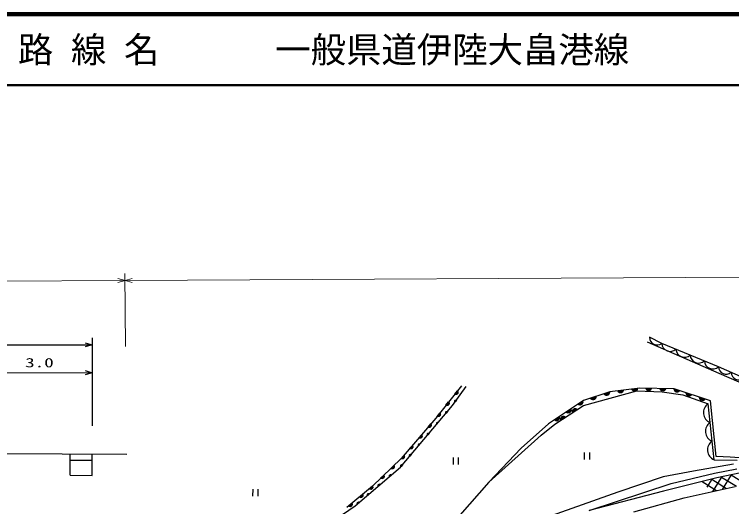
# Model space of a CAD drawing. Units: millimetres, scale not verified. Extents: x 40000 to 680000, y 20000 to 380000.
# Drawn here: x 179875 to 281216, y 310372 to 380000 of the extents above; entities that cross this region are included whole.
import ezdxf
from ezdxf.enums import TextEntityAlignment as Align

# ---------------------------------------------------------------- set-up
doc = ezdxf.new("R2010")
doc.units = ezdxf.units.MM
doc.header["$LTSCALE"] = 1000
for name, color, linetype, lineweight in [('M-BGD', 7, 'Continuous', 25), ('M-STR-HTXT', 7, 'Continuous', 13), ('M-TTL', 2, 'Continuous', 140), ('M-TTL-LINE', 7, 'Continuous', 50)]:
    doc.layers.add(name, color=color, linetype=linetype, lineweight=lineweight)
doc.layers.add('M-TTL-TXT', color=7, linetype='Continuous')
doc.styles.add('ＭＳ ゴシック', font='')
doc.styles.get('ＭＳ ゴシック').set_extended_font_data('MS Gothic')

# ---------------------------------------------------------------- blocks, each defined once
blk = doc.blocks.new('BUHIN210')
at = {"layer": 'M-BGD'}
for p, q in [((207, 200), (-148, -246)), ((-110, -258), (227, 164)), ((242, 124), (-65, -263)), ((-19, -265), (253, 77)), ((260, 25), (34, -259)), ((107, -227), (246, -52))]:
    blk.add_line(p, q, dxfattribs=at)
blk.add_lwpolyline([(187, 235), (226, 173), (250, 109), (265, 23), (252, -51), (226, -121), (168, -193), (107, -234), (37, -264), (-51, -268), (-119, -260), (-187, -235)], close=True, dxfattribs=at)
blk = doc.blocks.new('BUHIN410')
at = {"layer": 'M-BGD'}
for p, q in [((-130, -9), (-13, 130)), ((13, 132), (-127, -35)), ((-123, -58), (36, 130)), ((-50, 115), (-122, 30)), ((58, 127), (-116, -79)), ((-106, -97), (78, 121))]:
    blk.add_line(p, q, dxfattribs=at)
blk.add_lwpolyline([(-97, -115), (-115, -83), (-127, -51), (-133, -7), (-125, 29), (-111, 64), (-81, 99), (-50, 119), (-15, 132), (29, 133), (63, 128), (97, 115)], close=True, dxfattribs=at)
blk = doc.blocks.new('BUHIN510')
at = {"layer": 'M-BGD'}
for p, q in [((213, 193), (-156, -241)), ((-118, -254), (232, 157)), ((246, 115), (-74, -260)), ((-28, -264), (255, 68)), ((260, 16), (25, -260)), ((99, -230), (244, -60))]:
    blk.add_line(p, q, dxfattribs=at)
blk.add_lwpolyline([(195, 228), (232, 165), (254, 101), (266, 14), (251, -60), (222, -128), (162, -199), (99, -238), (28, -265), (-60, -266), (-128, -256), (-195, -228)], close=True, dxfattribs=at)
blk = doc.blocks.new('BUHIN610')
at = {"layer": 'M-BGD'}
for p, q in [((232, 170), (-180, -224)), ((-143, -241), (247, 133)), ((257, 90), (-100, -251)), ((-54, -260), (261, 42)), ((261, -10), (-1, -261)), ((76, -239), (237, -85))]:
    blk.add_line(p, q, dxfattribs=at)
blk.add_lwpolyline([(217, 208), (247, 141), (263, 75), (266, -13), (243, -85), (208, -150), (141, -214), (74, -247), (2, -266), (-86, -259), (-153, -242), (-217, -208)], close=True, dxfattribs=at)
blk = doc.blocks.new('BUHIN710')
at = {"layer": 'M-BGD'}
for p, q in [((34, 128), (-131, -14)), ((-131, -38), (57, 123)), ((-130, 12), (8, 130)), ((78, 116), (-127, -59)), ((-120, -78), (96, 107)), ((-31, 122), (-116, 49))]:
    blk.add_line(p, q, dxfattribs=at)
blk.add_lwpolyline([(-114, -97), (-127, -63), (-133, -30), (-132, 14), (-119, 49), (-100, 81), (-64, 111), (-30, 125), (7, 133), (50, 127), (83, 116), (114, 97)], close=True, dxfattribs=at)
blk = doc.blocks.new('BUHIN810')
at = {"layer": 'M-BGD'}
for p, q in [((243, 154), (-194, -212)), ((-159, -231), (255, 116)), ((262, 73), (-116, -244)), ((-72, -256), (263, 25)), ((260, -27), (-19, -260)), ((59, -244), (231, -100))]:
    blk.add_line(p, q, dxfattribs=at)
blk.add_lwpolyline([(230, 193), (256, 124), (267, 57), (265, -31), (237, -101), (197, -163), (126, -223), (58, -251), (-16, -266), (-103, -253), (-168, -231), (-230, -193)], close=True, dxfattribs=at)
blk = doc.blocks.new('BUHIN251')
at = {"layer": 'M-BGD'}
for p, q in [((345, -168), (-376, 73)), ((-373, 19), (310, -209)), ((266, -247), (-359, -39)), ((-340, -97), (212, -281)), ((151, -314), (-309, -161)), ((-235, -238), (47, -332))]:
    blk.add_line(p, q, dxfattribs=at)
blk.add_lwpolyline([(379, -126), (320, -204), (252, -263), (150, -322), (51, -340), (-47, -338), (-165, -299), (-245, -241), (-313, -168), (-359, -59), (-380, 30), (-379, 126)], close=True, dxfattribs=at)
blk = doc.blocks.new('BUHIN261')
at = {"layer": 'M-BGD'}
for p, q in [((379, -58), (-381, -42)), ((-362, -92), (358, -108)), ((327, -157), (-331, -143)), ((-296, -194), (286, -206)), ((237, -255), (-247, -245)), ((-154, -297), (144, -303))]:
    blk.add_line(p, q, dxfattribs=at)
blk.add_lwpolyline([(400, -9), (366, -100), (318, -177), (238, -263), (149, -309), (55, -337), (-69, -335), (-162, -303), (-249, -253), (-326, -163), (-372, -84), (-400, 9)], close=True, dxfattribs=at)
blk = doc.blocks.new('BUHIN271')
at = {"layer": 'M-BGD'}
for p, q in [((383, -1), (-370, -98)), ((-344, -145), (370, -53)), ((346, -107), (-306, -191)), ((-264, -236), (313, -161)), ((272, -217), (-208, -279)), ((-108, -316), (187, -278))]:
    blk.add_line(p, q, dxfattribs=at)
blk.add_lwpolyline([(397, 51), (377, -44), (341, -127), (275, -225), (194, -284), (104, -325), (-18, -341), (-116, -323), (-209, -287), (-298, -210), (-355, -139), (-397, -51)], close=True, dxfattribs=at)
blk = doc.blocks.new('BUHIN281')
at = {"layer": 'M-BGD'}
for p, q in [((377, 69), (-347, -164)), ((-312, -205), (373, 15)), ((360, -42), (-266, -243)), ((-217, -280), (337, -102)), ((307, -164), (-154, -312)), ((-49, -331), (235, -240))]:
    blk.add_line(p, q, dxfattribs=at)
blk.add_lwpolyline([(381, 122), (379, 25), (359, -63), (311, -171), (242, -244), (162, -301), (44, -339), (-55, -339), (-153, -320), (-255, -260), (-324, -201), (-381, -122)], close=True, dxfattribs=at)
blk = doc.blocks.new('BUHIN291')
at = {"layer": 'M-BGD'}
for p, q in [((343, 171), (-287, -254)), ((-243, -284), (354, 118)), ((357, 60), (-188, -308)), ((-130, -329), (352, -4)), ((340, -72), (-61, -343)), ((45, -331), (292, -165))]:
    blk.add_line(p, q, dxfattribs=at)
blk.add_lwpolyline([(332, 223), (357, 129), (362, 39), (347, -78), (300, -167), (239, -244), (136, -313), (42, -341), (-58, -350), (-172, -321), (-255, -283), (-332, -223)], close=True, dxfattribs=at)
blk = doc.blocks.new('BUHIN301')
at = {"layer": 'M-BGD'}
for p, q in [((-358, -55), (192, 305)), ((246, 281), (-356, -114)), ((135, 327), (-352, 8)), ((-345, -166), (290, 250)), ((-339, 76), (65, 342)), ((-41, 332), (-290, 169))]:
    blk.add_line(p, q, dxfattribs=at)
blk.add_lwpolyline([(-335, -219), (-358, -125), (-363, -34), (-345, 82), (-298, 170), (-236, 247), (-132, 315), (-37, 341), (63, 350), (176, 319), (259, 280), (335, 219)], close=True, dxfattribs=at)
blk = doc.blocks.new('BUHIN451')
at = {"layer": 'M-BGD'}
blk.add_lwpolyline([(-1000, 288), (0, 0), (-1000, -285)], dxfattribs=at)
blk = doc.blocks.new('BUHIN265')
at = {"layer": 'M-BGD'}
for p, q in [((-385, 500), (-385, -500)), ((382, -500), (382, 500))]:
    blk.add_line(p, q, dxfattribs=at)
blk = doc.blocks.new('BUHIN273')
at = {"layer": 'M-STR-HTXT'}
blk.add_lwpolyline([(-1002, 282), (0, 0), (-998, -290)], dxfattribs=at)
blk = doc.blocks.new('BUHIN272')
at = {"layer": 'M-STR-HTXT'}
blk.add_lwpolyline([(1002, -282), (0, 0), (998, 290)], dxfattribs=at)

msp = doc.modelspace()

# ---------------------------------------------------------------- linework, layer by layer
at = {"layer": 'M-BGD'}
for p, q in [((190864, 334258), (190862, 321811)), ((269264, 333673), (279416, 329255)), ((271345, 333470), (269619, 334333)), ((279365, 330169), (271345, 333470)), ((138394, 333265), (190863, 333258)), ((284695, 327782), (279365, 330169)), ((175952, 329325), (190863, 329323)), ((279416, 329255), (284441, 327072)), ((243039, 327454), (239411, 322899)), ((241773, 324670), (243714, 327370)), ((264009, 326597), (260270, 325397)), ((260300, 324692), (267830, 326732)), ((268263, 327145), (264009, 326597)), ((267830, 326732), (271419, 326590)), ((273099, 327042), (268263, 327145)), ((271419, 326590), (274305, 326168)), ((278210, 325338), (273099, 327042)), ((242108, 325297), (242214, 325444)), ((242240, 325448), (242113, 325271)), ((242178, 325426), (242113, 325336)), ((242119, 325248), (242263, 325448)), ((242285, 325447), (242128, 325228)), ((242139, 325211), (242305, 325442)), ((260270, 325397), (255330, 322070)), ((274305, 326168), (277893, 324901)), ((279033, 317482), (278210, 325338)), ((234432, 315982), (241773, 324670)), ((256218, 322018), (260300, 324692)), ((278737, 317019), (277893, 324901)), ((239411, 322899), (234517, 317163)), ((255330, 322070), (251493, 318656)), ((254318, 320470), (256218, 322018)), ((246928, 313856), (254318, 320470)), ((251493, 318656), (246928, 313856)), ((195744, 317756), (176543, 317832)), ((187750, 314804), (187762, 317788)), ((190850, 314792), (190861, 317776)), ((280988, 317379), (279033, 317482)), ((284043, 317134), (280988, 317379)), ((187758, 316949), (190858, 316936)), ((234517, 317163), (230466, 313282)), ((281461, 316402), (275837, 315372)), ((278737, 317019), (281974, 316948)), ((291074, 317000), (279135, 314450)), ((228019, 310499), (234432, 315982)), ((275837, 315372), (271561, 314602)), ((278776, 315098), (281940, 315744)), ((187750, 314804), (190850, 314792)), ((271561, 314602), (265115, 312407)), ((279135, 314450), (271583, 312581)), ((272662, 313660), (278776, 315098)), ((278414, 314248), (277715, 313130)), ((278414, 314248), (280482, 312953)), ((279792, 314565), (278516, 312526)), ((279792, 314565), (281881, 313257)), ((281170, 314882), (279882, 312823)), ((281170, 314882), (283285, 313558)), ((230466, 313282), (226838, 310246)), ((246928, 313856), (242822, 309167)), ((261083, 309850), (272662, 313660)), ((274512, 311624), (281702, 313248)), ((277036, 313931), (279083, 312649)), ((265115, 312407), (253615, 308326)), ((271583, 312581), (261083, 309850)), ((267411, 309639), (274512, 311624)), ((221945, 306365), (228019, 310499))]:
    msp.add_line(p, q, dxfattribs=at)
msp.add_lwpolyline([(242150, 325194), (242128, 325224), (242115, 325255), (242105, 325298), (242110, 325335), (242121, 325370), (242148, 325408), (242178, 325430), (242212, 325447), (242256, 325451), (242290, 325449), (242325, 325438)], close=True, dxfattribs=at)
for centre, radius, start, end in [((270681, 334299), 1062, 178.18876, 308.66572), ((272538, 333519), 1194, 182.39192, 312.86888), ((274543, 332694), 1194, 182.39192, 312.86888), ((276548, 331869), 1194, 182.39192, 312.86888), ((278553, 331044), 1194, 182.39192, 312.86888), ((280437, 330181), 1072, 180.6396, 311.11657), ((282214, 329385), 1072, 180.6396, 311.11657), ((278721, 323661), 1491, 123.7151, 248.50048), ((279002, 321033), 1491, 123.7151, 248.50048), ((279283, 318406), 1491, 123.7151, 248.50048)]:
    msp.add_arc(centre, radius, start, end, dxfattribs=at)
at = {"layer": 'M-STR-HTXT'}
for p, q in [((195504, 343364), (195558, 333040)), ((195509, 342364), (383507, 343349)), ((133106, 342037), (195509, 342364))]:
    msp.add_line(p, q, dxfattribs=at)
at = {"layer": 'M-TTL'}
msp.add_line((680000, 380000), (40000, 380000), dxfattribs=at)
at = {"layer": 'M-TTL-LINE'}
msp.add_line((40000, 370000), (680000, 370000), dxfattribs=at)

# ---------------------------------------------------------------- block references
at = {"rotation": 359.99229}
for name, p in [('BUHIN273', (195509, 342364)), ('BUHIN272', (195509, 342364)), ('BUHIN451', (190863, 333258)), ('BUHIN451', (190863, 329323)), ('BUHIN210', (242287, 326510)), ('BUHIN281', (263558, 326452)), ('BUHIN271', (265523, 326792)), ('BUHIN271', (267507, 327048)), ('BUHIN261', (269500, 327119)), ('BUHIN261', (271500, 327076)), ('BUHIN251', (273479, 326915)), ('BUHIN251', (275176, 326349)), ('BUHIN291', (259817, 325092)), ('BUHIN281', (261654, 325841)), ('BUHIN251', (277073, 325717)), ('BUHIN210', (241041, 324946)), ('BUHIN210', (239795, 323381)), ('BUHIN410', (240959, 323706)), ('BUHIN291', (258158, 323975)), ('BUHIN301', (259096, 323903)), ('BUHIN410', (239668, 322179)), ('BUHIN291', (256499, 322858)), ('BUHIN301', (257423, 322807)), ('BUHIN510', (238513, 321847)), ('BUHIN510', (237214, 320325)), ('BUHIN410', (238378, 320652)), ('BUHIN410', (237087, 319124)), ('BUHIN510', (235916, 318804)), ('BUHIN510', (234711, 317391)), ('BUHIN410', (235842, 317651)), ('BUHIN265', (242242, 316840)), ('BUHIN265', (260782, 317538)), ('BUHIN610', (233289, 315987)), ('BUHIN410', (234601, 316181)), ('BUHIN610', (231845, 314603)), ('BUHIN710', (233015, 314770)), ('BUHIN810', (230236, 313090)), ('BUHIN710', (231418, 313405)), ('BUHIN265', (213930, 312357)), ('BUHIN810', (228863, 311940)), ('BUHIN710', (229899, 312106)), ('BUHIN810', (227329, 310657)), ('BUHIN710', (228459, 310874))]:
    msp.add_blockref(name, p, dxfattribs=at)

# ---------------------------------------------------------------- texts
at = {"layer": 'M-BGD', "style": 'ＭＳ ゴシック', "width": 1.5}
msp.add_text('3.0', height=1320, rotation=359.992, dxfattribs=at).set_placement((181399, 329682), align=Align.BOTTOM_LEFT)
at = {"layer": 'M-TTL-TXT', "style": 'ＭＳ ゴシック'}
for s, p in [('路 線 名', (180380, 375000)), ('一般県道伊陸大畠港線', (216734, 375000))]:
    msp.add_text(s, height=3666, dxfattribs=at).set_placement(p, align=Align.MIDDLE_LEFT)

doc.saveas('drawing.dxf')
